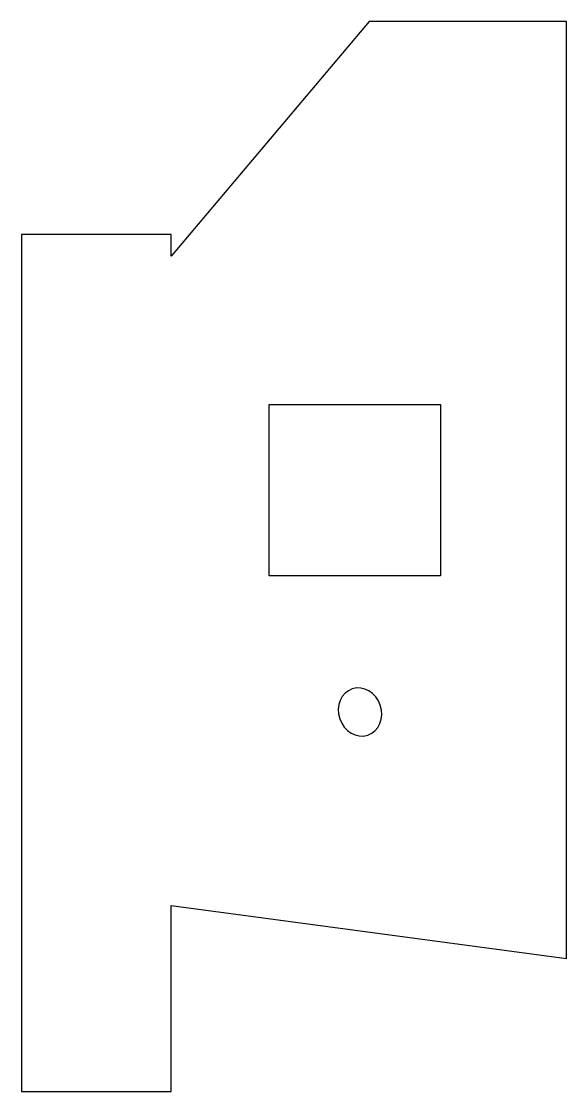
# Model space of a CAD drawing. Header units: inches. Extents: x 24.5 to 37.2, y 20.6 to 45.6.
import ezdxf

# ---------------------------------------------------------------- set-up
doc = ezdxf.new("R2010")
doc.units = ezdxf.units.IN
doc.header["$MEASUREMENT"] = 0
doc.layers.add('sheetmetal', color=254, linetype='Continuous')

msp = doc.modelspace()

# ---------------------------------------------------------------- linework, layer by layer
at = {"layer": 'sheetmetal', "elevation": 66.119}
for points in [[(28.01, 24.991), (37.237, 23.748), (37.237, 45.622), (32.629, 45.622), (28.01, 40.145), (28.01, 40.145), (28.01, 40.645), (24.51, 40.645), (24.51, 20.645), (28.01, 20.645)], [(30.295, 32.685), (30.295, 36.685), (34.295, 36.685), (34.295, 32.685)]]:
    msp.add_lwpolyline(points, close=True, dxfattribs=at)
at = {"layer": 'sheetmetal'}
msp.add_ellipse((32.415, 29.505, 66.119), major_axis=(0.18, -0.54), ratio=0.877693, start_param=3.141593, end_param=9.424778, dxfattribs=at)

doc.saveas('drawing.dxf')
